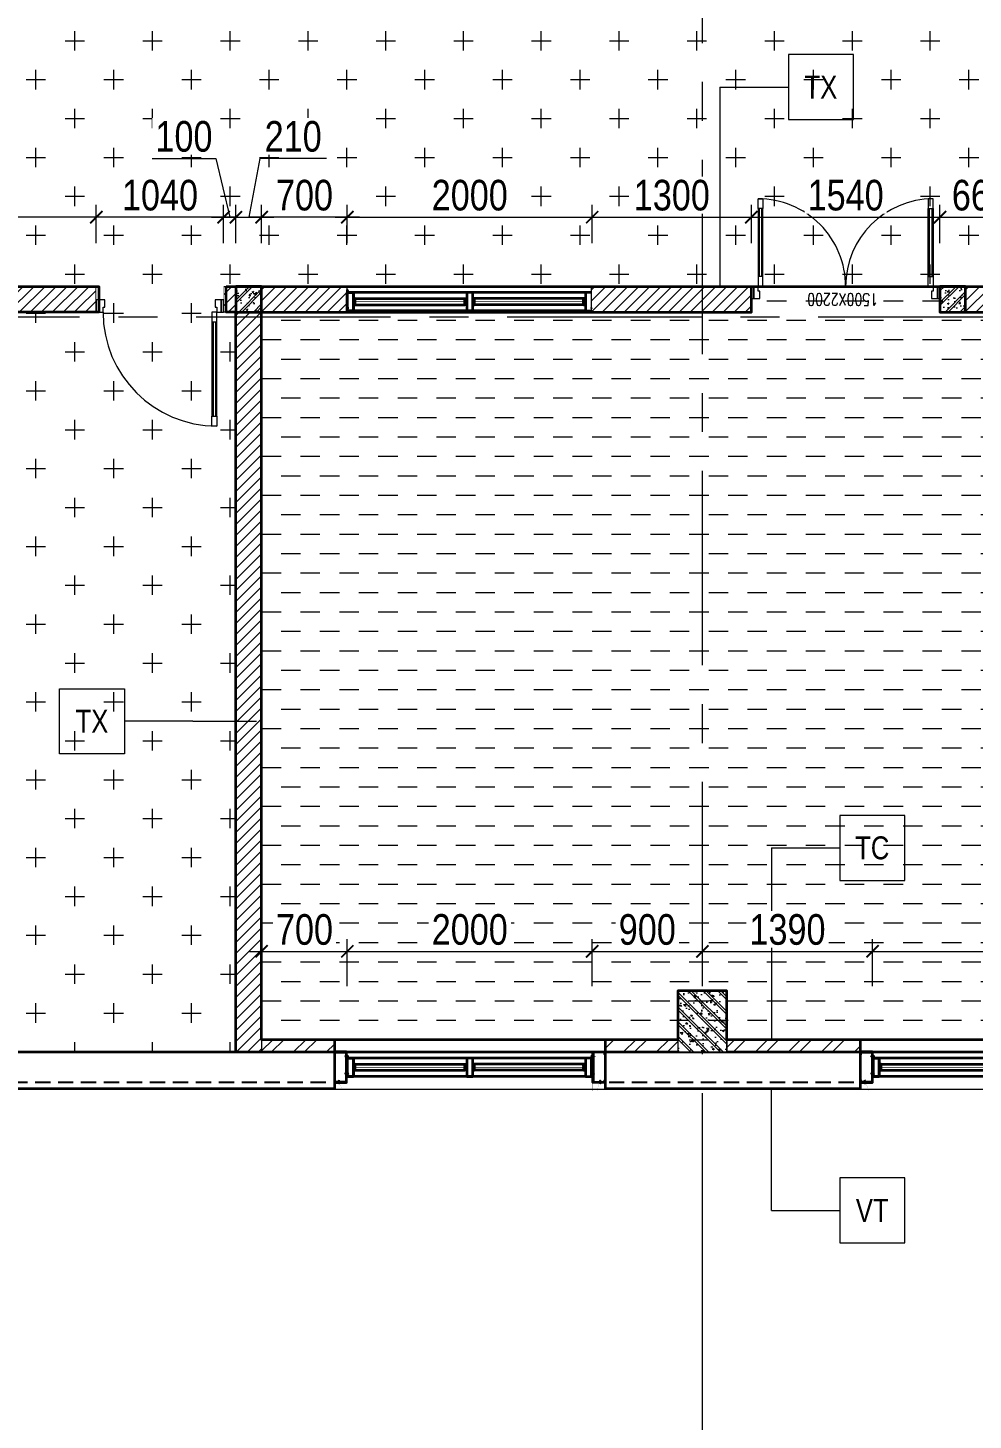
# Model space of a CAD drawing. Header units: millimetres. Extents: x -547695 to 905972, y -1055718 to 167349.
# Drawn here: x -514578 to -506858, y -895293 to -883926 of the extents above; entities that cross this region are included whole.
import ezdxf
from ezdxf.enums import TextEntityAlignment as Align
from ezdxf.xclip import XClip

# ---------------------------------------------------------------- set-up
doc = ezdxf.new("R2010")
doc.units = ezdxf.units.MM
doc.header["$XCLIPFRAME"] = 0
doc.linetypes.add('$0$BASE-A0$0$HIDDEN', pattern=[0.375, 0.25, -0.125])
doc.linetypes.add('CENTER', pattern=[50.8, 31.75, -6.35, 6.35, -6.35])
doc.layers.get('DEFPOINTS').update_dxf_attribs({"color": 1, "lineweight": 25})
doc.layers.add('$0$Defpoints', color=191, linetype='Continuous', plot=False)
for name, color, linetype in [('7a-Flashing_01', 1, 'Continuous'), ('8', 8, 'Continuous'), ('XR-MBT1$0$XR-MBVP X.TV T1$0$XR-MBVP X.SON T2$0$A-PATT', 252, 'Continuous')]:
    doc.layers.add(name, color=color, linetype=linetype)
for name, color, linetype, lineweight in [('A-COLS', 9, 'Continuous', 9), ('A-CONC', 2, 'Continuous', 35), ('A-DIMS', 8, 'Continuous', 9), ('A-DOOR', 142, 'Continuous', 9), ('A-FINE', 255, 'Continuous', 25), ('A-GRID', 250, 'CENTER', 15), ('A-HEVY', 111, 'Continuous', 35), ('A-PATT', 252, 'Continuous', 9), ('A-REV', 7, 'Continuous', 35), ('A-SYMBOLS', 10, 'Continuous', 13), ('A-WALL', 12, 'Continuous', 13), ('A-WALL-INT', 31, 'Continuous', 9), ('HATCH', 159, 'Continuous', 0), ('XR-MBT1$0$XR-MBVP X.TV T1$0$XR-MBVP X.SON T2$0$A-FNSH', 253, 'Continuous', 9)]:
    doc.layers.add(name, color=color, linetype=linetype, lineweight=lineweight)
doc.styles.add('VTK _ Arial_2.5 mm', font='arial.ttf', dxfattribs={"width": 0.8})
doc.styles.add('VTK_Arial', font='arial.ttf', dxfattribs={"width": 0.8})
doc.styles.add('XR-MBT1$0$XR-MBVP X.TV T2$0$VNCC-vnsimli', font='vnsimli.shx', dxfattribs={"width": 0.75})
doc.dimstyles.new('A-2.5-DIM100', dxfattribs={"dimscale": 100, "dimtxt": 2.5, "dimasz": 1, "dimexe": 1, "dimexo": 0, "dimgap": 0.5, "dimtad": 1, "dimdec": 0, "dimzin": 12, "dimdsep": 46, "dimtxsty": 'VTK_Arial', "dimblk": 'ARCHTICK', "dimcen": 0, "dimdle": 1, "dimclrd": 256, "dimclre": 256, "dimclrt": 7, "dimadec": 1, "dimazin": 3, "dimtfac": 1, "dimtdec": 0, "dimtmove": 0, "dimatfit": 2, "dimfxl": 20, "dimtfill": 1, "dimtolj": 1, "dimtzin": 0, "dimlwd": -1, "dimlwe": -1, "dimarcsym": 0})

# ---------------------------------------------------------------- blocks, each defined once
blk = doc.blocks.new('*U284')
blk.add_lwpolyline([(-11, 0), (-11, -18.32), (-11, -20.91)])
blk.add_wipeout([(3.54, 3.54), (-3.54, 3.54), (-3.54, -3.54), (3.54, -3.54)])
blk.add_lwpolyline([(3.54, 3.54), (-3.54, 3.54), (-3.54, -3.54), (3.54, -3.54)], close=True)
blk.add_lwpolyline([(-11, 0), (-3.54, 0)])
at = {"color": 7, "style": 'VTK _ Arial_2.5 mm', "width": 0.8, "flags": 8}
blk.add_attdef('SYMBOL', text='', height=2.5, dxfattribs=at).set_placement((0, 0), align=Align.MIDDLE_CENTER)
blk = doc.blocks.new('*U285')
blk.add_lwpolyline([(-11, 0), (-11, 10.68), (-11, 13.27)])
blk.add_wipeout([(3.54, 3.54), (-3.54, 3.54), (-3.54, -3.54), (3.54, -3.54)])
blk.add_lwpolyline([(3.54, 3.54), (-3.54, 3.54), (-3.54, -3.54), (3.54, -3.54)], close=True)
blk.add_lwpolyline([(-11, 0), (-3.54, 0)])
at = {"color": 7, "style": 'VTK _ Arial_2.5 mm', "width": 0.8, "flags": 8}
blk.add_attdef('SYMBOL', text='', height=2.5, dxfattribs=at).set_placement((0, 0), align=Align.MIDDLE_CENTER)
blk = doc.blocks.new('*U287')
blk.add_lwpolyline([(-11, 0), (-11, -19.13), (-11, -21.72)])
blk.add_wipeout([(3.54, 3.54), (-3.54, 3.54), (-3.54, -3.54), (3.54, -3.54)])
blk.add_lwpolyline([(3.54, 3.54), (-3.54, 3.54), (-3.54, -3.54), (3.54, -3.54)], close=True)
blk.add_lwpolyline([(-11, 0), (-3.54, 0)])
at = {"color": 7, "style": 'VTK _ Arial_2.5 mm', "width": 0.8, "flags": 8}
blk.add_attdef('SYMBOL', text='', height=2.5, dxfattribs=at).set_placement((0, 0), align=Align.MIDDLE_CENTER)
blk = doc.blocks.new('*U288')
blk.add_lwpolyline([(-11, 0), (-15.35, 0), (-17.93, 0)])
blk.add_wipeout([(3.54, 3.54), (-3.54, 3.54), (-3.54, -3.54), (3.54, -3.54)])
blk.add_lwpolyline([(3.54, 3.54), (-3.54, 3.54), (-3.54, -3.54), (3.54, -3.54)], close=True)
blk.add_lwpolyline([(-11, 0), (-3.54, 0)])
at = {"color": 7, "style": 'VTK _ Arial_2.5 mm', "width": 0.8, "flags": 8}
blk.add_attdef('SYMBOL', text='', height=2.5, dxfattribs=at).set_placement((0, 0), align=Align.MIDDLE_CENTER)
blk = doc.blocks.new('_ARCHTICK')
at = {"color": 0, "linetype": 'ByBlock', "const_width": 0.15}
blk.add_lwpolyline([(-0.5, -0.5), (0.5, 0.5)], dxfattribs=at)
blk = doc.blocks.new('*D362')
at = {"layer": 'A-DIMS', "transparency": 16777216}
for p, q in [((-514019, -885685), (-514019, -885372)), ((-512979, -885685), (-512979, -885372)), ((-512879, -885472), (-514119, -885472))]:
    blk.add_line(p, q, dxfattribs=at)
at = {"layer": 'DEFPOINTS', "color": 0, "transparency": 16777216}
for p in [(-514019, -885472), (-514019, -885685), (-512979, -885685)]:
    blk.add_point(p, dxfattribs=at)
at = {"layer": 'A-DIMS', "transparency": 16777216, "xscale": 100, "yscale": 100, "zscale": 100, "rotation": 180}
blk.add_blockref('_ARCHTICK', (-514019, -885472), dxfattribs=at)
at = {"layer": 'A-DIMS', "transparency": 16777216, "xscale": 100, "yscale": 100, "zscale": 100}
blk.add_blockref('_ARCHTICK', (-512979, -885472), dxfattribs=at)
at = {"layer": 'A-DIMS', "color": 7, "transparency": 16777216, "insert": (-513499, -885294), "char_height": 250, "attachment_point": 5, "style": 'VTK_Arial', "bg_fill": 3, "box_fill_scale": 1.1, "bg_fill_color": 257, "bg_fill_transparency": 0}
blk.add_mtext('\\A1;1040', dxfattribs=at)
blk = doc.blocks.new('*D363')
at = {"layer": 'A-DIMS', "transparency": 16777216}
for p, q in [((-517469, -885685), (-517469, -885372)), ((-514019, -885685), (-514019, -885372)), ((-513919, -885472), (-517569, -885472))]:
    blk.add_line(p, q, dxfattribs=at)
at = {"layer": 'DEFPOINTS', "color": 0, "transparency": 16777216}
for p in [(-517469, -885472), (-517469, -885685), (-514019, -885685)]:
    blk.add_point(p, dxfattribs=at)
at = {"layer": 'A-DIMS', "transparency": 16777216, "xscale": 100, "yscale": 100, "zscale": 100, "rotation": 180}
blk.add_blockref('_ARCHTICK', (-517469, -885472), dxfattribs=at)
at = {"layer": 'A-DIMS', "transparency": 16777216, "xscale": 100, "yscale": 100, "zscale": 100}
blk.add_blockref('_ARCHTICK', (-514019, -885472), dxfattribs=at)
at = {"layer": 'A-DIMS', "color": 7, "transparency": 16777216, "insert": (-515744, -885294), "char_height": 250, "attachment_point": 5, "style": 'VTK_Arial', "bg_fill": 3, "box_fill_scale": 1.1, "bg_fill_color": 257, "bg_fill_transparency": 0}
blk.add_mtext('\\A1;3450', dxfattribs=at)
blk = doc.blocks.new('*D364')
at = {"layer": 'A-DIMS', "transparency": 16777216}
for p, q in [((-508669, -885685), (-508669, -885372)), ((-507129, -885685), (-507129, -885372)), ((-508769, -885472), (-507029, -885472))]:
    blk.add_line(p, q, dxfattribs=at)
at = {"layer": 'DEFPOINTS', "color": 0, "transparency": 16777216}
for p in [(-507129, -885472), (-508669, -885685), (-507129, -885685)]:
    blk.add_point(p, dxfattribs=at)
at = {"layer": 'A-DIMS', "transparency": 16777216, "xscale": 100, "yscale": 100, "zscale": 100, "rotation": 180}
blk.add_blockref('_ARCHTICK', (-508669, -885472), dxfattribs=at)
at = {"layer": 'A-DIMS', "transparency": 16777216, "xscale": 100, "yscale": 100, "zscale": 100}
blk.add_blockref('_ARCHTICK', (-507129, -885472), dxfattribs=at)
at = {"layer": 'A-DIMS', "color": 7, "transparency": 16777216, "insert": (-507899, -885294), "char_height": 250, "attachment_point": 5, "style": 'VTK_Arial', "bg_fill": 3, "box_fill_scale": 1.1, "bg_fill_color": 257, "bg_fill_transparency": 0}
blk.add_mtext('\\A1;1540', dxfattribs=at)
blk = doc.blocks.new('*D365')
at = {"layer": 'A-DIMS', "transparency": 16777216}
for p, q in [((-507129, -885685), (-507129, -885372)), ((-506469, -885685), (-506469, -885372)), ((-507229, -885472), (-506369, -885472))]:
    blk.add_line(p, q, dxfattribs=at)
at = {"layer": 'DEFPOINTS', "color": 0, "transparency": 16777216}
for p in [(-506469, -885472), (-507129, -885685), (-506469, -885685)]:
    blk.add_point(p, dxfattribs=at)
at = {"layer": 'A-DIMS', "transparency": 16777216, "xscale": 100, "yscale": 100, "zscale": 100, "rotation": 180}
blk.add_blockref('_ARCHTICK', (-507129, -885472), dxfattribs=at)
at = {"layer": 'A-DIMS', "transparency": 16777216, "xscale": 100, "yscale": 100, "zscale": 100}
blk.add_blockref('_ARCHTICK', (-506469, -885472), dxfattribs=at)
at = {"layer": 'A-DIMS', "color": 7, "transparency": 16777216, "insert": (-506799, -885294), "char_height": 250, "attachment_point": 5, "style": 'VTK_Arial', "bg_fill": 3, "box_fill_scale": 1.1, "bg_fill_color": 257, "bg_fill_transparency": 0}
blk.add_mtext('\\A1;660', dxfattribs=at)
blk = doc.blocks.new('*D367')
at = {"layer": 'A-DIMS', "transparency": 16777216}
for p, q in [((-512669, -885685), (-512669, -885372)), ((-511969, -885685), (-511969, -885372)), ((-511869, -885472), (-512769, -885472))]:
    blk.add_line(p, q, dxfattribs=at)
at = {"layer": 'DEFPOINTS', "color": 0, "transparency": 16777216}
for p in [(-512669, -885472), (-512669, -885685), (-511969, -885685)]:
    blk.add_point(p, dxfattribs=at)
at = {"layer": 'A-DIMS', "transparency": 16777216, "xscale": 100, "yscale": 100, "zscale": 100, "rotation": 180}
blk.add_blockref('_ARCHTICK', (-512669, -885472), dxfattribs=at)
at = {"layer": 'A-DIMS', "transparency": 16777216, "xscale": 100, "yscale": 100, "zscale": 100}
blk.add_blockref('_ARCHTICK', (-511969, -885472), dxfattribs=at)
at = {"layer": 'A-DIMS', "color": 7, "transparency": 16777216, "insert": (-512319, -885294), "char_height": 250, "attachment_point": 5, "style": 'VTK_Arial', "bg_fill": 3, "box_fill_scale": 1.1, "bg_fill_color": 257, "bg_fill_transparency": 0}
blk.add_mtext('\\A1;700', dxfattribs=at)
blk = doc.blocks.new('*D372')
at = {"layer": 'A-DIMS', "transparency": 16777216}
for p, q in [((-512669, -891751), (-512669, -891366)), ((-511969, -891751), (-511969, -891366)), ((-512769, -891466), (-511869, -891466))]:
    blk.add_line(p, q, dxfattribs=at)
at = {"layer": 'DEFPOINTS', "color": 0, "transparency": 16777216}
for p in [(-511969, -891466), (-512669, -891751), (-511969, -891751)]:
    blk.add_point(p, dxfattribs=at)
at = {"layer": 'A-DIMS', "transparency": 16777216, "xscale": 100, "yscale": 100, "zscale": 100, "rotation": 180}
blk.add_blockref('_ARCHTICK', (-512669, -891466), dxfattribs=at)
at = {"layer": 'A-DIMS', "transparency": 16777216, "xscale": 100, "yscale": 100, "zscale": 100}
blk.add_blockref('_ARCHTICK', (-511969, -891466), dxfattribs=at)
at = {"layer": 'A-DIMS', "color": 7, "transparency": 16777216, "insert": (-512319, -891289), "char_height": 250, "attachment_point": 5, "style": 'VTK_Arial', "bg_fill": 3, "box_fill_scale": 1.1, "bg_fill_color": 257, "bg_fill_transparency": 0}
blk.add_mtext('\\A1;700', dxfattribs=at)
blk = doc.blocks.new('*D373')
at = {"layer": 'A-DIMS', "transparency": 16777216}
for p, q in [((-511969, -891751), (-511969, -891366)), ((-509969, -891751), (-509969, -891366)), ((-512069, -891466), (-509869, -891466))]:
    blk.add_line(p, q, dxfattribs=at)
at = {"layer": 'DEFPOINTS', "color": 0, "transparency": 16777216}
for p in [(-509969, -891466), (-511969, -891751), (-509969, -891751)]:
    blk.add_point(p, dxfattribs=at)
at = {"layer": 'A-DIMS', "transparency": 16777216, "xscale": 100, "yscale": 100, "zscale": 100, "rotation": 180}
blk.add_blockref('_ARCHTICK', (-511969, -891466), dxfattribs=at)
at = {"layer": 'A-DIMS', "transparency": 16777216, "xscale": 100, "yscale": 100, "zscale": 100}
blk.add_blockref('_ARCHTICK', (-509969, -891466), dxfattribs=at)
at = {"layer": 'A-DIMS', "color": 7, "transparency": 16777216, "insert": (-510969, -891289), "char_height": 250, "attachment_point": 5, "style": 'VTK_Arial', "bg_fill": 3, "box_fill_scale": 1.1, "bg_fill_color": 257, "bg_fill_transparency": 0}
blk.add_mtext('\\A1;2000', dxfattribs=at)
blk = doc.blocks.new('*D374')
at = {"layer": 'A-DIMS', "transparency": 16777216}
for p, q in [((-509969, -891751), (-509969, -891366)), ((-509069, -891751), (-509069, -891366)), ((-510069, -891466), (-508969, -891466))]:
    blk.add_line(p, q, dxfattribs=at)
at = {"layer": 'DEFPOINTS', "color": 0, "transparency": 16777216}
for p in [(-509069, -891466), (-509969, -891751), (-509069, -891751)]:
    blk.add_point(p, dxfattribs=at)
at = {"layer": 'A-DIMS', "transparency": 16777216, "xscale": 100, "yscale": 100, "zscale": 100, "rotation": 180}
blk.add_blockref('_ARCHTICK', (-509969, -891466), dxfattribs=at)
at = {"layer": 'A-DIMS', "transparency": 16777216, "xscale": 100, "yscale": 100, "zscale": 100}
blk.add_blockref('_ARCHTICK', (-509069, -891466), dxfattribs=at)
at = {"layer": 'A-DIMS', "color": 7, "transparency": 16777216, "insert": (-509519, -891289), "char_height": 250, "attachment_point": 5, "style": 'VTK_Arial', "bg_fill": 3, "box_fill_scale": 1.1, "bg_fill_color": 257, "bg_fill_transparency": 0}
blk.add_mtext('\\A1;900', dxfattribs=at)
blk = doc.blocks.new('*D375')
at = {"layer": 'A-DIMS', "transparency": 16777216}
for p, q in [((-509069, -891751), (-509069, -891366)), ((-507679, -891751), (-507679, -891366)), ((-509169, -891466), (-507579, -891466))]:
    blk.add_line(p, q, dxfattribs=at)
at = {"layer": 'DEFPOINTS', "color": 0, "transparency": 16777216}
for p in [(-507679, -891466), (-509069, -891751), (-507679, -891751)]:
    blk.add_point(p, dxfattribs=at)
at = {"layer": 'A-DIMS', "transparency": 16777216, "xscale": 100, "yscale": 100, "zscale": 100, "rotation": 180}
blk.add_blockref('_ARCHTICK', (-509069, -891466), dxfattribs=at)
at = {"layer": 'A-DIMS', "transparency": 16777216, "xscale": 100, "yscale": 100, "zscale": 100}
blk.add_blockref('_ARCHTICK', (-507679, -891466), dxfattribs=at)
at = {"layer": 'A-DIMS', "color": 7, "transparency": 16777216, "insert": (-508374, -891289), "char_height": 250, "attachment_point": 5, "style": 'VTK_Arial', "bg_fill": 3, "box_fill_scale": 1.1, "bg_fill_color": 257, "bg_fill_transparency": 0}
blk.add_mtext('\\A1;1390', dxfattribs=at)
blk = doc.blocks.new('*D376')
at = {"layer": 'A-DIMS', "transparency": 16777216}
for p, q in [((-507679, -891751), (-507679, -891366)), ((-503679, -891751), (-503679, -891366)), ((-507779, -891466), (-503579, -891466))]:
    blk.add_line(p, q, dxfattribs=at)
at = {"layer": 'DEFPOINTS', "color": 0, "transparency": 16777216}
for p in [(-503679, -891466), (-507679, -891751), (-503679, -891751)]:
    blk.add_point(p, dxfattribs=at)
at = {"layer": 'A-DIMS', "transparency": 16777216, "xscale": 100, "yscale": 100, "zscale": 100, "rotation": 180}
blk.add_blockref('_ARCHTICK', (-507679, -891466), dxfattribs=at)
at = {"layer": 'A-DIMS', "transparency": 16777216, "xscale": 100, "yscale": 100, "zscale": 100}
blk.add_blockref('_ARCHTICK', (-503679, -891466), dxfattribs=at)
at = {"layer": 'A-DIMS', "color": 7, "transparency": 16777216, "insert": (-505679, -891289), "char_height": 250, "attachment_point": 5, "style": 'VTK_Arial', "bg_fill": 3, "box_fill_scale": 1.1, "bg_fill_color": 257, "bg_fill_transparency": 0}
blk.add_mtext('\\A1;4000', dxfattribs=at)
blk = doc.blocks.new('*D700')
at = {"layer": 'A-DIMS', "transparency": 16777216}
for p, q in [((-513564, -884992), (-513042, -884992)), ((-513042, -884992), (-512929, -885472)), ((-512979, -885685), (-512979, -885372)), ((-512879, -885685), (-512879, -885372)), ((-513079, -885472), (-512779, -885472))]:
    blk.add_line(p, q, dxfattribs=at)
at = {"layer": 'DEFPOINTS', "color": 0, "transparency": 16777216}
for p in [(-512879, -885472), (-512979, -885685), (-512879, -885685)]:
    blk.add_point(p, dxfattribs=at)
at = {"layer": 'A-DIMS', "transparency": 16777216, "xscale": 100, "yscale": 100, "zscale": 100, "rotation": 180}
blk.add_blockref('_ARCHTICK', (-512979, -885472), dxfattribs=at)
at = {"layer": 'A-DIMS', "transparency": 16777216, "xscale": 100, "yscale": 100, "zscale": 100}
blk.add_blockref('_ARCHTICK', (-512879, -885472), dxfattribs=at)
at = {"layer": 'A-DIMS', "color": 7, "transparency": 16777216, "insert": (-513303, -884814), "char_height": 250, "attachment_point": 5, "style": 'VTK_Arial', "bg_fill": 3, "box_fill_scale": 1.1, "bg_fill_color": 257, "bg_fill_transparency": 0}
blk.add_mtext('\\A1;100', dxfattribs=at)
blk = doc.blocks.new('*D701')
at = {"layer": 'A-DIMS', "transparency": 16777216}
for p, q in [((-512683, -884992), (-512774, -885472)), ((-512139, -884992), (-512683, -884992)), ((-512879, -885685), (-512879, -885372)), ((-512669, -885685), (-512669, -885372)), ((-512979, -885472), (-512569, -885472))]:
    blk.add_line(p, q, dxfattribs=at)
at = {"layer": 'DEFPOINTS', "color": 0, "transparency": 16777216}
for p in [(-512669, -885472), (-512879, -885685), (-512669, -885685)]:
    blk.add_point(p, dxfattribs=at)
at = {"layer": 'A-DIMS', "transparency": 16777216, "xscale": 100, "yscale": 100, "zscale": 100, "rotation": 180}
blk.add_blockref('_ARCHTICK', (-512879, -885472), dxfattribs=at)
at = {"layer": 'A-DIMS', "transparency": 16777216, "xscale": 100, "yscale": 100, "zscale": 100}
blk.add_blockref('_ARCHTICK', (-512669, -885472), dxfattribs=at)
at = {"layer": 'A-DIMS', "color": 7, "transparency": 16777216, "insert": (-512411, -884814), "char_height": 250, "attachment_point": 5, "style": 'VTK_Arial', "bg_fill": 3, "box_fill_scale": 1.1, "bg_fill_color": 257, "bg_fill_transparency": 0}
blk.add_mtext('\\A1;210', dxfattribs=at)
blk = doc.blocks.new('*D702')
at = {"layer": 'A-DIMS', "transparency": 16777216}
for p, q in [((-511969, -885685), (-511969, -885372)), ((-509969, -885685), (-509969, -885372)), ((-512069, -885472), (-509869, -885472))]:
    blk.add_line(p, q, dxfattribs=at)
at = {"layer": 'DEFPOINTS', "color": 0, "transparency": 16777216}
for p in [(-509969, -885472), (-511969, -885685), (-509969, -885685)]:
    blk.add_point(p, dxfattribs=at)
at = {"layer": 'A-DIMS', "transparency": 16777216, "xscale": 100, "yscale": 100, "zscale": 100, "rotation": 180}
blk.add_blockref('_ARCHTICK', (-511969, -885472), dxfattribs=at)
at = {"layer": 'A-DIMS', "transparency": 16777216, "xscale": 100, "yscale": 100, "zscale": 100}
blk.add_blockref('_ARCHTICK', (-509969, -885472), dxfattribs=at)
at = {"layer": 'A-DIMS', "color": 7, "transparency": 16777216, "insert": (-510969, -885294), "char_height": 250, "attachment_point": 5, "style": 'VTK_Arial', "bg_fill": 3, "box_fill_scale": 1.1, "bg_fill_color": 257, "bg_fill_transparency": 0}
blk.add_mtext('\\A1;2000', dxfattribs=at)
blk = doc.blocks.new('*D703')
at = {"layer": 'A-DIMS', "transparency": 16777216}
for p, q in [((-509969, -885685), (-509969, -885372)), ((-508669, -885685), (-508669, -885372)), ((-510069, -885472), (-508569, -885472))]:
    blk.add_line(p, q, dxfattribs=at)
at = {"layer": 'DEFPOINTS', "color": 0, "transparency": 16777216}
for p in [(-508669, -885472), (-509969, -885685), (-508669, -885685)]:
    blk.add_point(p, dxfattribs=at)
at = {"layer": 'A-DIMS', "transparency": 16777216, "xscale": 100, "yscale": 100, "zscale": 100, "rotation": 180}
blk.add_blockref('_ARCHTICK', (-509969, -885472), dxfattribs=at)
at = {"layer": 'A-DIMS', "transparency": 16777216, "xscale": 100, "yscale": 100, "zscale": 100}
blk.add_blockref('_ARCHTICK', (-508669, -885472), dxfattribs=at)
at = {"layer": 'A-DIMS', "color": 7, "transparency": 16777216, "insert": (-509319, -885294), "char_height": 250, "attachment_point": 5, "style": 'VTK_Arial', "bg_fill": 3, "box_fill_scale": 1.1, "bg_fill_color": 257, "bg_fill_transparency": 0}
blk.add_mtext('\\A1;1300', dxfattribs=at)
blk = doc.blocks.new('ERBHRTHB4T')
at = {"color": 0}
blk.add_wipeout([(-200, 100), (200, 100), (200, -400), (-200, -400)], dxfattribs=at).dxf.layer = '8'
at = {"layer": 'A-PATT'}
h = blk.add_hatch(dxfattribs=at)
h.set_pattern_fill('BT-01', color=256, scale=20, style=0, double=1, pattern_type=2)
h.set_pattern_definition([(50, (115612.73, 26820), (143.45204, -12.55043), [15, -165]), (355, (115612.73, 26820), (-27.75027, 150.43843), [12, -132]), (100.4514, (115624.68, 26818.95), (115.70188, 137.88791), [12.74804, -140.22842]), (46.1842, (115612.73, 26860), (213.4482, -33.1038), [22.5, -247.5]), (96.6356, (115630.52, 26857.24), (186.93254, 194.82357), [19.12206, -210.3426]), (351.1842, (115612.73, 26860), (186.9324, 194.8237), [18, -198]), (21, (115632.73, 26850), (119.38141, -80.52378), [15, -165]), (326, (115632.73, 26850), (48.66307, 145.03), [12, -132]), (71.4514, (115642.68, 26843.29), (168.04453, 64.5061), [12.74804, -140.22842]), (37.5, (115612.73, 26820), (2.43197, 66.57877), [0, -130.4, 0, -134, 0, -132.5]), (7.5, (115612.73, 26820), (52.613907, 78.882342), [0, -76.4, 0, -127.4, 0, -50.5]), (327.5, (115568.13, 26820), (106.764487, -4.510974), [0, -50, 0, -156, 0, -207]), (317.5, (115548.13, 26820), (116.637234, 20.021), [0, -65, 0, -103.6, 0, -147]), (45, (115612.73, 26820), (-60.104076, 60.104076), []), (45, (115612.73, 26844.5), (-60.104076, 60.104076), [])])
h.paths.add_polyline_path([(200, 100), (200, -400), (-200, -400), (-200, 100)])
at = {"color": 0}
blk.add_lwpolyline([(-200, 100), (200, 100), (200, -400), (-200, -400)], close=True, dxfattribs=at)
blk = doc.blocks.new('t7i')
blk.add_wipeout([(0, -210), (210, -210), (210, 0), (0, 0)]).dxf.layer = '8'
at = {"layer": 'A-PATT'}
h = blk.add_hatch(dxfattribs=at)
h.set_pattern_fill('BT-01', color=256, scale=20, style=0, double=1, pattern_type=2)
h.set_pattern_definition([(50, (111922.47, 19673.82), (143.45204, -12.55043), [15, -165]), (355, (111922.47, 19673.82), (-27.75027, 150.43843), [12, -132]), (100.4514, (111934.43, 19672.77), (115.70188, 137.8879), [12.74804, -140.22842]), (46.1842, (111922.47, 19713.82), (213.4482, -33.1038), [22.5, -247.5]), (96.6356, (111940.26, 19711.06), (186.93254, 194.82357), [19.12206, -210.3426]), (351.1842, (111922.47, 19713.82), (186.9324, 194.8237), [18, -198]), (21, (111942.47, 19703.82), (119.38141, -80.52378), [15, -165]), (326, (111942.47, 19703.82), (48.66307, 145.03), [12, -132]), (71.4514, (111952.42, 19697.11), (168.04453, 64.5061), [12.74804, -140.22842]), (37.5, (111922.47, 19673.82), (2.43197, 66.57877), [0, -130.4, 0, -134, 0, -132.5]), (7.5, (111922.47, 19673.82), (52.613907, 78.882342), [0, -76.4, 0, -127.4, 0, -50.5]), (327.5, (111877.87, 19673.82), (106.764487, -4.510974), [0, -50, 0, -156, 0, -207]), (317.5, (111857.87, 19673.82), (116.637234, 20.021), [0, -65, 0, -103.6, 0, -147]), (45, (111922.47, 19673.82), (-60.104076, 60.104076), []), (45, (111922.47, 19698.32), (-60.104076, 60.104076), [])])
h.paths.add_polyline_path([(0, -210), (210, -210), (210, 0), (0, 0)])
at = {"layer": 'A-HEVY'}
blk.add_lwpolyline([(0, -210), (210, -210), (210, 0), (0, 0)], close=True, dxfattribs=at)
blk = doc.blocks.new('ERYUJH76Y')
at = {"layer": 'A-GRID', "ltscale": 50}
for points in [[(-8000, 3348), (-8000, 25008)], [(4694, 12928), (-30447, 12928)], [(4694, 6928), (-30447, 6928)]]:
    blk.add_lwpolyline(points, dxfattribs=at)
at = {"layer": '8'}
for p in [(-11810, 13178), (-6060, 13178)]:
    blk.add_blockref('t7i', p, dxfattribs=at)
at = {"layer": 'A-COLS', "xscale": -1, "rotation": 180}
blk.add_blockref('ERBHRTHB4T', (-8000, 7028), dxfattribs=at)
blk = doc.blocks.new('Cua di 15001_1')
for p, q in [((35, 635), (35, 715)), ((35, 715), (75, 715)), ((75, 715), (75, 635)), ((1425, 715), (1425, 635)), ((1465, 715), (1425, 715)), ((1465, 635), (1465, 715)), ((75, 635), (35, 635)), ((75, 635), (35, 635)), ((65, 635), (45, 635)), ((1425, 635), (1465, 635)), ((1425, 635), (1465, 635)), ((1435, 635), (1455, 635))]:
    blk.add_line(p, q)
blk.add_wipeout([(-20, 80), (-20, -220), (1520, -220), (1520, 80)])
for p, q in [((35, 635), (35, 80)), ((45, 635), (45, 80)), ((65, 80), (65, 635)), ((75, 80), (75, 635)), ((1425, 80), (1425, 635)), ((1435, 80), (1435, 635)), ((1455, 635), (1455, 80)), ((1465, 635), (1465, 80)), ((35, 0), (0, 0)), ((0, 0), (0, -100)), ((75, 80), (35, 80)), ((35, 80), (35, 0)), ((35, -40), (35, 0)), ((35, 0), (75, 0)), ((35, 0), (75, 0)), ((75, 0), (75, 80)), ((1425, 0), (1425, 80)), ((1425, 80), (1465, 80)), ((1465, 0), (1425, 0)), ((1465, 80), (1465, 0)), ((0, -100), (50, -100)), ((50, -40), (35, -40)), ((50, -100), (50, -40)), ((1465, -40), (1450, -40)), ((1450, -40), (1450, -100)), ((1450, -100), (1500, -100)), ((1465, 0), (1465, -40)), ((1500, 0), (1465, 0)), ((1500, -100), (1500, 0))]:
    blk.add_line(p, q)
for points in [[(-20, -100), (0, -100), (0, 0), (-20, 0)], [(1500, -100), (1520, -100), (1520, 0), (1500, 0)]]:
    blk.add_lwpolyline(points, close=True)
for centre, start, end in [((35, 0), 360, 90), ((1465, 0), 90, 180)]:
    blk.add_arc(centre, 715, start, end)
blk = doc.blocks.new('WTB4R')
for p, q in [((850, -75), (850, -35)), ((850, -35), (930, -35)), ((850, -75), (850, -35)), ((850, -65), (850, -45)), ((930, -75), (850, -75)), ((930, -35), (930, -75))]:
    blk.add_line(p, q)
blk.add_wipeout([(41, 20), (-220, 20), (-220, -1020), (43, -1020)]).dxf.layer = 'XR-MBT1$0$XR-MBVP X.TV T1$0$XR-MBVP X.SON T2$0$A-PATT'
for p, q in [((0, 0), (-100, 0)), ((-100, 0), (-100, -50)), ((0, -35), (0, 0)), ((-100, -50), (-40, -50)), ((-40, -50), (-40, -35)), ((-40, -35), (0, -35)), ((80, -35), (0, -35)), ((0, -35), (0, -75)), ((0, -35), (0, -75)), ((0, -75), (80, -75)), ((80, -75), (80, -35)), ((850, -35), (80, -35)), ((850, -45), (80, -45)), ((80, -65), (850, -65)), ((80, -75), (850, -75)), ((-40, -950), (-100, -950)), ((-100, -950), (-100, -1000)), ((-100, -1000), (0, -1000)), ((-40, -965), (-40, -950)), ((0, -965), (-40, -965)), ((0, -1000), (0, -965))]:
    blk.add_line(p, q)
blk.add_arc((0, -35), 930, 270, 0)
at = {"layer": 'XR-MBT1$0$XR-MBVP X.TV T1$0$XR-MBVP X.SON T2$0$A-FNSH'}
for points in [[(-100, 20), (-100, 0), (0, 0), (0, 20)], [(-100, -1000), (-100, -1020), (0, -1020), (0, -1000)]]:
    blk.add_lwpolyline(points, close=True, dxfattribs=at)
blk = doc.blocks.new('12-14x20 HWFS')
at = {"layer": 'A-FINE'}
for p, q in [((-25, -3), (-25, 3)), ((-21, 2), (-24, 2)), ((-21, 4), (-21, 7)), ((-18, 2), (-19, 2)), ((-17, -2), (-18, 2)), ((-18, -2), (-18, 2)), ((-18, 2), (-18, 2)), ((-18, 2), (-17, 2)), ((-17, -2), (-17, 2)), ((-16, 2), (-17, 2)), ((-15, -2), (-16, 2)), ((-16, -2), (-16, 2)), ((-16, 2), (-16, 2)), ((-16, 2), (-15, 2)), ((-15, -2), (-15, 2)), ((-14, 2), (-15, 2)), ((-13, -2), (-14, 2)), ((-14, -2), (-14, 2)), ((-14, 2), (-14, 2)), ((-14, 2), (-13, 2)), ((-13, -2), (-13, 2)), ((-13, 2), (-13, 2)), ((-12, -2), (-13, 2)), ((-13, 2), (-12, 2)), ((-11, 2), (-12, 2)), ((-11, -2), (-12, 2)), ((-11, -2), (-12, 2)), ((-12, 2), (-12, 2)), ((-10, -2), (-11, 2)), ((-11, 2), (-10, 2)), ((-9, 2), (-10, 2)), ((-10, -2), (-10, 2)), ((-9, -2), (-10, 2)), ((-10, 2), (-10, 2)), ((-8, -2), (-9, 2)), ((-8, -2), (-9, 2)), ((-9, 2), (-9, 2)), ((-9, 2), (-8, 2)), ((-7, 2), (-8, 2)), ((-7, -2), (-8, 2)), ((-6, -2), (-7, 2)), ((-7, -2), (-7, 2)), ((-7, 2), (-7, 2)), ((-7, 2), (-6, 2)), ((-6, -2), (-6, 2)), ((-5, 1), (-2, 1)), ((-2, 1), (0, 0)), ((-2, -1), (0, 0)), ((-21, -2), (-24, -2)), ((-21, -7), (-21, -4)), ((-18, -2), (-19, -2)), ((-18, -2), (-17, -2)), ((-17, -2), (-17, -2)), ((-16, -2), (-17, -2)), ((-16, -2), (-15, -2)), ((-15, -2), (-15, -2)), ((-14, -2), (-15, -2)), ((-14, -2), (-13, -2)), ((-13, -2), (-13, -2)), ((-12, -2), (-13, -2)), ((-12, -2), (-11, -2)), ((-10, -2), (-11, -2)), ((-11, -2), (-11, -2)), ((-10, -2), (-10, -2)), ((-10, -2), (-9, -2)), ((-8, -2), (-9, -2)), ((-8, -2), (-8, -2)), ((-8, -2), (-7, -2)), ((-7, -2), (-7, -2)), ((-7, -2), (-6, -2)), ((-6, -2), (-6, -2)), ((-5, -1), (-2, -1))]:
    blk.add_line(p, q, dxfattribs=at)
for points in [[(-21, 2), (-24, 2, -0.414214), (-25, 3), (-25, 3, -0.414214), (-24, 4), (-21, 4), (-21, 0)], [(-21, -2), (-24, -2, 0.414214), (-25, -3), (-25, -3, 0.414214), (-24, -4), (-21, -4), (-21, 0)]]:
    blk.add_lwpolyline(points, format="xyb", dxfattribs=at)
for points in [[(-21, -7), (-21, 7), (-20, 7), (-20, -7)], [(-19, -4), (-19, 4), (-20, 4), (-20, -4)]]:
    blk.add_lwpolyline(points, close=True, dxfattribs=at)
for centre, radius, start, end in [((-24, 1), 1, 90, 180), ((-5, 3), 1.47, 234.6943, 269.0006), ((-24, -1), 1, 180, 270), ((-5, -2), 0.739, 89.3021, 139.9159)]:
    blk.add_arc(centre, radius, start, end, dxfattribs=at)
at = {"layer": 'A-FINE', "lineweight": 20}
for points in [[(-6, 1), (-5, 1), (-4, 1), (-4, 0)], [(-4, 0), (-4, 1), (-5, 1), (-6, 1)], [(-4, 0), (-3, 0), (-3, 0), (-2, 0)], [(-2, 0), (-3, 0), (-3, 0), (-4, 0)], [(-2, 0), (-2, 0), (-2, 0), (0, 0)], [(0, 0), (-2, -1), (-2, -1), (-2, 0)], [(-2, 0), (-2, 0), (0, 0), (0, 0)], [(-3, -1), (-4, -1), (-5, -1), (-6, -1)], [(-3, -1), (-3, -1), (-3, -1), (-3, -1)], [(-2, 0), (-2, 0), (-2, 0), (-2, 0)]]:
    blk.add_open_spline(points, degree=3, dxfattribs=at)
blk = doc.blocks.new('gia co cua')
at = {"layer": '7a-Flashing_01', "const_width": 0.5}
for points in [[(1, -260), (1, -13), (5, 0)], [(0, -160), (0, -320), (39, -320), (59, -250), (74, -250)]]:
    blk.add_lwpolyline(points, dxfattribs=at)
at = {"layer": 'A-CONC'}
blk.add_lwpolyline([(9, -247), (102, -247), (102, -230), (105, -230), (105, -250), (6, -250), (6, 0), (105, 0), (105, -20), (102, -20), (102, -3), (9, -3)], close=True, dxfattribs=at)
at = {"layer": 'A-PATT', "xscale": -1, "rotation": 180}
blk.add_blockref('12-14x20 HWFS', (20, -36), dxfattribs=at)
at = {"layer": 'A-PATT'}
blk.add_blockref('12-14x20 HWFS', (19, -177), dxfattribs=at)
at = {"layer": 'A-PATT', "rotation": 90}
blk.add_blockref('12-14x20 HWFS', (67, -231), dxfattribs=at)
blk = doc.blocks.new('ebve')
blk.add_wipeout([(-4210, -400), (0, -400), (0, 0), (-4210, 0)]).dxf.layer = 'A-PATT'
at = {"color": 8}
for p, q in [((-160, -150), (-4055, -150)), ((-4040, -200), (-3126, -200)), ((-2145, -200), (-3046, -200)), ((-2065, -200), (-175, -200)), ((-160, -300), (-4055, -300)), ((-4040, -250), (-3126, -250)), ((-2145, -250), (-3046, -250)), ((-2065, -250), (-175, -250))]:
    blk.add_line(p, q, dxfattribs=at)
blk.add_lwpolyline([(-4210, -100), (0, -100)], dxfattribs=at)
for points in [[(-4105, -150), (-4055, -150), (-4055, -300), (-4105, -300)], [(-4055, -150), (-4105, -150), (-4105, -300), (-4055, -300)], [(-4055, -250), (-4040, -250), (-4040, -230), (-4050, -230), (-4050, -220), (-4040, -220), (-4040, -200), (-4055, -200)], [(-3111, -250), (-3126, -250), (-3126, -230), (-3116, -230), (-3116, -220), (-3126, -220), (-3126, -200), (-3111, -200)], [(-3061, -150), (-3111, -150), (-3111, -300), (-3061, -300)], [(-3061, -250), (-3046, -250), (-3046, -230), (-3056, -230), (-3056, -220), (-3046, -220), (-3046, -200), (-3061, -200)], [(-2130, -250), (-2145, -250), (-2145, -230), (-2135, -230), (-2135, -220), (-2145, -220), (-2145, -200), (-2130, -200)], [(-2080, -150), (-2130, -150), (-2130, -300), (-2080, -300)], [(-2080, -250), (-2065, -250), (-2065, -230), (-2075, -230), (-2075, -220), (-2065, -220), (-2065, -200), (-2080, -200)], [(-1148, -250), (-1163, -250), (-1163, -230), (-1153, -230), (-1153, -220), (-1163, -220), (-1163, -200), (-1148, -200)], [(-1098, -150), (-1148, -150), (-1148, -300), (-1098, -300)], [(-1098, -250), (-1083, -250), (-1083, -230), (-1093, -230), (-1093, -220), (-1083, -220), (-1083, -200), (-1098, -200)], [(-160, -250), (-175, -250), (-175, -230), (-165, -230), (-165, -220), (-175, -220), (-175, -200), (-160, -200)], [(-110, -150), (-160, -150), (-160, -300), (-110, -300)]]:
    blk.add_lwpolyline(points, close=True)
at = {"color": 5, "const_width": 5}
for points in [[(-4050, -225), (-3116, -225)], [(-2135, -225), (-3056, -225)], [(-2075, -225), (-1148, -225)], [(-1098, -225), (-165, -225)]]:
    blk.add_lwpolyline(points, dxfattribs=at)
at = {"layer": 'A-HEVY'}
for points in [[(-4210, -400), (-4210, 0)], [(0, -400), (0, 0)]]:
    blk.add_lwpolyline(points, dxfattribs=at)
at = {"layer": 'A-REV', "xscale": -1}
blk.add_blockref('gia co cua', (-4105, -100), dxfattribs=at)
at = {"layer": 'A-REV'}
blk.add_blockref('gia co cua', (-105, -100), dxfattribs=at)
blk = doc.blocks.new('brrb')
blk.add_wipeout([(-1105, -400), (1105, -400), (1105, 0), (-1105, 0)]).dxf.layer = 'A-PATT'
at = {"color": 8}
for points in [[(-1105, -100), (1105, -100)], [(945, -150), (-950, -150)], [(-935, -200), (-40, -200)], [(930, -200), (945, -200), (40, -200)], [(945, -300), (-950, -300)], [(-935, -250), (-40, -250)], [(930, -250), (945, -250), (40, -250)]]:
    blk.add_lwpolyline(points, dxfattribs=at)
for points in [[(-1000, -150), (-950, -150), (-950, -300), (-1000, -300)], [(-950, -150), (-1000, -150), (-1000, -300), (-950, -300)], [(-950, -250), (-935, -250), (-935, -230), (-945, -230), (-945, -220), (-935, -220), (-935, -200), (-950, -200)], [(-25, -250), (-40, -250), (-40, -230), (-30, -230), (-30, -220), (-40, -220), (-40, -200), (-25, -200)], [(25, -150), (-25, -150), (-25, -300), (25, -300)], [(25, -250), (40, -250), (40, -230), (30, -230), (30, -220), (40, -220), (40, -200), (25, -200)], [(945, -250), (930, -250), (930, -230), (940, -230), (940, -220), (930, -220), (930, -200), (945, -200)], [(995, -150), (945, -150), (945, -300), (995, -300)]]:
    blk.add_lwpolyline(points, close=True)
at = {"color": 5}
for points in [[(-945, -225, 5, 5, 0), (-30, -225, 0, 0, 0)], [(945, -225, 5, 5, 0), (30, -225, 0, 0, 0)]]:
    blk.add_lwpolyline(points, format="xyseb", dxfattribs=at)
at = {"layer": 'A-HEVY'}
for points in [[(-1105, 0), (-1105, -400)], [(1105, 0), (1105, -400)]]:
    blk.add_lwpolyline(points, dxfattribs=at)
at = {"layer": 'A-REV', "xscale": -1}
blk.add_blockref('gia co cua', (-1000, -100), dxfattribs=at)
at = {"layer": 'A-REV'}
blk.add_blockref('gia co cua', (1000, -100), dxfattribs=at)
blk = doc.blocks.new('RHRTHRHRT')
at = {"layer": 'A-WALL', "transparency": 33554620}
h = blk.add_hatch(dxfattribs=at)
h.set_pattern_fill('ANSI31', color=253, scale=20)
h.set_pattern_definition([(45, (-24900, -14300), (-44.90128, 44.90128), [])])
h.paths.add_polyline_path([(-12900, -8760), (-12900, -14800), (-13110, -14800), (-13110, -8760)])
h.paths.add_polyline_path([(-1510, -14200), (-1510, -8760), (-1300, -8760), (-1300, -14200)])
h.paths.add_polyline_path([(-1510, -8760), (-24900, -8760), (-24900, -8550), (-1510, -8550)])
at = {"layer": 'A-HEVY'}
for points in [[(-1300, -15100), (-25600, -15100), (-25600, -8075)], [(-25300, -8075), (-25300, -14800), (-1300, -14800)]]:
    blk.add_lwpolyline(points, dxfattribs=at)
at = {"layer": 'A-WALL'}
for points in [[(-1510, -8760), (-24900, -8760), (-24900, -8550), (-1510, -8550)], [(-12900, -8760), (-12900, -14800), (-13110, -14800), (-13110, -8760)]]:
    blk.add_lwpolyline(points, close=True, dxfattribs=at)
for points in [[(-14250, -8760), (-14250, -8550)], [(-13210, -8760), (-13210, -8550)]]:
    blk.add_lwpolyline(points, dxfattribs=at)
at = {"layer": 'DEFPOINTS', "linetype": '$0$BASE-A0$0$HIDDEN', "ltscale": 500}
blk.add_lwpolyline([(-25550, -50), (0, -50), (0, -15050), (-25550, -15050)], close=True, dxfattribs=at)
at = {"layer": 'A-DOOR'}
ref = blk.add_blockref('Cua di 15001_1', (-8880, -8550), dxfattribs=dict(at, rotation=359.9999999999999))
ref.add_attrib('CD', '1500X2200', (-7865, -8607), dxfattribs={"layer": '$0$Defpoints', "height": 100, "rotation": 180, "style": 'XR-MBT1$0$XR-MBVP X.TV T2$0$VNCC-vnsimli', "width": 0.75})
at = {"layer": 'A-DOOR', "rotation": 270}
blk.add_blockref('WTB4R', (-13230, -8760), dxfattribs=at)
at = {"layer": 'A-HEVY'}
ref = blk.add_blockref('brrb', (-11200, -8450), dxfattribs=at)
XClip(ref).set_block_clipping_path([(-1000.0000015686, -309.9999139804), (994.9999967947, -99.9999139804)])
for name, p in [('brrb', (-11200, -14700)), ('ebve', (-3800, -14700))]:
    blk.add_blockref(name, p, dxfattribs=at)
at = {"layer": 'A-PATT', "transparency": 33554620}
h = blk.add_hatch(dxfattribs=at)
h.set_pattern_fill('ANSI32', color=256, scale=20)
h.set_pattern_definition([(45, (-12900, -14800), (-134.704, 134.704), []), (45, (-12810.2, -14800), (-134.704, 134.704), [])])
h.paths.add_polyline_path([(-3800, -14700), (-1700, -14700), (-1700, -14800), (-3800, -14800)])
h.paths.add_polyline_path([(-9100, -14800), (-8010, -14800), (-8010, -14700), (-9100, -14700)])
h.paths.add_polyline_path([(-10095, -14700), (-9500, -14700), (-9500, -14800), (-10095, -14800)])
h.paths.add_polyline_path([(-12900, -14800), (-12305, -14800), (-12305, -14700), (-12900, -14700)])
at = {"layer": 'A-PATT'}
for points in [[(-12305, -14700), (-10095, -14700)], [(-8010, -14700), (-3800, -14700)]]:
    blk.add_lwpolyline(points, dxfattribs=at)
at = {"layer": 'A-WALL'}
for points in [[(-12200, -8760), (-12200, -8550)], [(-10205, -8760), (-10205, -8550)], [(-8900, -8760), (-8900, -8550)], [(-7360, -8760), (-7360, -8550)]]:
    blk.add_lwpolyline(points, dxfattribs=at)
at = {"layer": 'A-WALL-INT'}
for points in [[(-12900, -14800), (-12305, -14800), (-12305, -14700), (-12900, -14700)], [(-10095, -14700), (-9500, -14700), (-9500, -14800), (-10095, -14800)], [(-9100, -14800), (-8010, -14800), (-8010, -14700), (-9100, -14700)]]:
    blk.add_lwpolyline(points, close=True, dxfattribs=at)
at = {"layer": 'A-GRID'}
ref = blk.add_blockref('ERYUJH76Y', (-1300, -21728), dxfattribs=at)
XClip(ref).set_block_clipping_path([(-32069.3798585372, 5005.1306604635), (6367.1031573832, 26504.5361301411)])

msp = doc.modelspace()

# ---------------------------------------------------------------- block references
at = {"layer": 'A-HEVY'}
msp.add_blockref('RHRTHRHRT', (-499769.1, -877487.3), dxfattribs=at)

# ---------------------------------------------------------------- next in the draw order: linework, layer by layer
msp.add_lwpolyline([(-517469.4, -886037.3), (-513999.1, -886037.3), (-513999.1, -886247.3), (-517469.4, -886247.3)], close=True, dxfattribs=at)

# ---------------------------------------------------------------- next in the draw order: block references
at = {"layer": 'A-SYMBOLS', "xscale": 74.91082045184334, "yscale": 74.91082045184334, "zscale": 74.91082045184334}
for name, p, values in [('*U287', (-508101.3, -884410), {'SYMBOL': 'TX'}), ('*U284', (-507681.9, -890621.1), {'SYMBOL': 'TC'}), ('*U285', (-507681.9, -893581), {'SYMBOL': 'VT'})]:
    msp.add_blockref(name, p, dxfattribs=at).add_auto_attribs(values)
at = {"layer": 'A-SYMBOLS'}
ref = msp.add_blockref('*U288', (-514054.5, -889587.8), dxfattribs=dict(at, xscale=-74.91082045184334, yscale=74.91082045184334, zscale=74.91082045184334))
ref.add_attrib('SYMBOL', 'TX', dxfattribs={"layer": '0', "color": 7, "height": 187.28, "style": 'VTK _ Arial_2.5 mm', "width": 0.8, "flags": 8}).set_placement((-514054.5, -889587.8), align=Align.MIDDLE_CENTER)

# ---------------------------------------------------------------- next in the draw order: hatches: boundary and pattern name
at = {"layer": 'HATCH', "transparency": 33554620}
h = msp.add_hatch(dxfattribs=at)
h.set_pattern_fill('CROSS', color=256, scale=50)
h.set_pattern_definition([(0, (-525069.12, -892287.26), (317.5, 317.5), [158.75, -476.25]), (90, (-524989.75, -892366.63), (-317.5, 317.5), [158.75, -476.25])])
h.paths.add_polyline_path([(-517469.4, -886037.3), (-513999.1, -886037.3), (-513999.1, -886247.3), (-517469.4, -886247.3)], flags=16)
h.paths.add_polyline_path([(-525069.1, -891687.3), (-524669.1, -891687.3), (-524669.1, -892287.3), (-517269.1, -892287.3), (-517269.1, -891687.3), (-516869.1, -891687.3), (-516869.1, -892287.3), (-512879.1, -892287.3), (-512879.1, -886247.3), (-512959.1, -886247.3), (-512959.1, -886037.2), (-512959.1, -886037.3), (-501069.1, -886037.3), (-501069.1, -892287.3), (-499769.1, -892287.3), (-499769.1, -886037.3), (-499769.1, -877787.3), (-501069.1, -877787.3), (-501069.1, -878387.3), (-501469.1, -878387.3), (-501469.1, -877787.3), (-525069.1, -877787.3), (-525069.1, -886037.3), (-521404.4, -886037.3), (-521404.4, -886247.3), (-524669.1, -886247.3), (-525069.1, -886247.3), (-525069.1, -886537.3)])
h = msp.add_hatch(dxfattribs=at)
h.set_pattern_fill('DASH', color=256, scale=50)
h.set_pattern_definition([(0, (-512669.12, -892187.26), (158.75, 158.75), [158.75, -158.75])])
h.paths.add_polyline_path([(-512669.1, -886247.3), (-508669.1, -886247.3), (-508669.1, -886037.3), (-507129.1, -886037.2), (-507129.1, -886247.3), (-501279.1, -886247.3), (-501279.1, -892187.3), (-512669.1, -892187.3)])

# ---------------------------------------------------------------- next in the draw order: linework, layer by layer
at = {"layer": 'A-HEVY'}
for points in [[(-512959.1, -886037.3), (-501069.1, -886037.3), (-501069.1, -892287.3), (-499769.1, -892287.3), (-499769.1, -886037.3), (-499769.1, -877787.3), (-501069.1, -877787.3), (-501069.1, -878287.3), (-501469.1, -878287.3), (-501469.1, -877787.3), (-508869.1, -877787.3), (-508869.1, -878287.3), (-509269.1, -878287.3), (-509269.1, -877787.3), (-516869.1, -877787.3)], [(-516869.1, -892287.3), (-512879.1, -892287.3), (-512879.1, -886247.3), (-512959.1, -886247.3), (-512959.1, -886037.2)], [(-509269.1, -892187.3), (-512669.1, -892187.3), (-512669.1, -886247.3), (-508669.1, -886247.3), (-508669.1, -886037.3), (-507129.1, -886037.3), (-507129.1, -886247.3), (-501279.1, -886247.3), (-501279.1, -891787.3), (-501469.1, -891787.3), (-501469.1, -892187.3), (-508869.1, -892187.3), (-508869.1, -891787.3), (-509269.1, -891787.3), (-509269.1, -892187.3)]]:
    msp.add_lwpolyline(points, dxfattribs=at)

# ---------------------------------------------------------------- next in the draw order: block references
msp.add_blockref('RHRTHRHRT', (-499769.1, -896619.6), dxfattribs=at)

# ---------------------------------------------------------------- next in the draw order: dimensions: what is measured, and where the dimension line sits
at = {"layer": 'A-DIMS'}
for base, p1, p2, override, picture, middle in [((-514019.1, -885471.8), (-512979.1, -885684.5), (-514019.1, -885684.5), {"dimpost": '\\X', "dimblk": 'ARCHTICK'}, '*D362', (-513499.1, -885294.2)), ((-512669.1, -885471.8), (-511969.1, -885684.5), (-512669.1, -885684.5), {"dimpost": '\\X', "dimblk": 'ARCHTICK'}, '*D367', (-512319.1, -885294.2)), ((-507129.1, -885471.8), (-508669.1, -885684.5), (-507129.1, -885684.5), {"dimpost": '\\X', "dimblk": 'ARCHTICK'}, '*D364', (-507899.1, -885294.2)), ((-511969.1, -891466.4), (-512669.1, -891751.1), (-511969.1, -891751.1), {"dimpost": '\\X'}, '*D372', (-512319.1, -891288.8))]:
    dim = msp.add_linear_dim(base=base, p1=p1, p2=p2, dimstyle='A-2.5-DIM100', override=override, dxfattribs=at)
    dim.commit()
    dim.dimension.update_dxf_attribs({"geometry": picture, "text_midpoint": middle})

# ---------------------------------------------------------------- next in the draw order: dimensions: what is measured, and where the dimension line sits
dim = msp.add_linear_dim(base=(-512879.1, -885471.8), p1=(-512979.1, -885684.5), p2=(-512879.1, -885684.5), dimstyle='A-2.5-DIM100', override={"dimpost": '\\X', "dimtmove": 1}, dxfattribs=at)
dim.commit()
dim.dimension.update_dxf_attribs({"geometry": '*D700', "text_midpoint": (-513091.7, -884991.5), "dimtype": 160})
for base, p1, p2, override, picture, middle in [((-517469.4, -885471.8), (-514019.1, -885684.5), (-517469.4, -885684.5), {"dimpost": '\\X', "dimblk": 'ARCHTICK'}, '*D363', (-515744.3, -885294.1)), ((-509969.1, -885471.8), (-511969.1, -885684.5), (-509969.1, -885684.5), {"dimpost": '\\X', "dimtmove": 1}, '*D702', (-510969.1, -885294.2)), ((-506469.1, -885471.8), (-507129.1, -885684.5), (-506469.1, -885684.5), {"dimpost": '\\X', "dimblk": 'ARCHTICK'}, '*D365', (-506799.1, -885294.2)), ((-509969.1, -891466.4), (-511969.1, -891751.1), (-509969.1, -891751.1), {"dimpost": '\\X', "dimtmove": 1}, '*D373', (-510969.1, -891288.8))]:
    dim = msp.add_linear_dim(base=base, p1=p1, p2=p2, dimstyle='A-2.5-DIM100', override=override, dxfattribs=at)
    dim.commit()
    dim.dimension.update_dxf_attribs({"geometry": picture, "text_midpoint": middle})

# ---------------------------------------------------------------- next in the draw order: dimensions: what is measured, and where the dimension line sits
dim = msp.add_linear_dim(base=(-512669.1, -885471.8), p1=(-512879.1, -885684.5), p2=(-512669.1, -885684.5), dimstyle='A-2.5-DIM100', override={"dimpost": '\\X', "dimtmove": 1}, dxfattribs=at)
dim.commit()
dim.dimension.update_dxf_attribs({"geometry": '*D701', "text_midpoint": (-512633.3, -884991.5), "dimtype": 160})
for base, p1, p2, picture, middle in [((-508669.1, -885471.8), (-509969.1, -885684.5), (-508669.1, -885684.5), '*D703', (-509319.1, -885294.1)), ((-509069.1, -891466.4), (-509969.1, -891751.1), (-509069.1, -891751.1), '*D374', (-509519.1, -891288.8))]:
    dim = msp.add_linear_dim(base=base, p1=p1, p2=p2, dimstyle='A-2.5-DIM100', override={"dimpost": '\\X', "dimtmove": 1}, dxfattribs=at)
    dim.commit()
    dim.dimension.update_dxf_attribs({"geometry": picture, "text_midpoint": middle})

# ---------------------------------------------------------------- next in the draw order: dimensions: what is measured, and where the dimension line sits
dim = msp.add_linear_dim(base=(-507679.3, -891466.4), p1=(-509069.1, -891751.1), p2=(-507679.3, -891751.1), dimstyle='A-2.5-DIM100', override={"dimpost": '\\X', "dimtmove": 1}, dxfattribs=at)
dim.commit()
dim.dimension.update_dxf_attribs({"geometry": '*D375', "text_midpoint": (-508374.2, -891288.7)})

# ---------------------------------------------------------------- next in the draw order: dimensions: what is measured, and where the dimension line sits
dim = msp.add_linear_dim(base=(-503679.3, -891466.4), p1=(-507679.3, -891751.1), p2=(-503679.3, -891751.1), dimstyle='A-2.5-DIM100', override={"dimpost": '\\X', "dimtmove": 1}, dxfattribs=at)
dim.commit()
dim.dimension.update_dxf_attribs({"geometry": '*D376', "text_midpoint": (-505679.3, -891288.8)})

doc.saveas('drawing.dxf')
